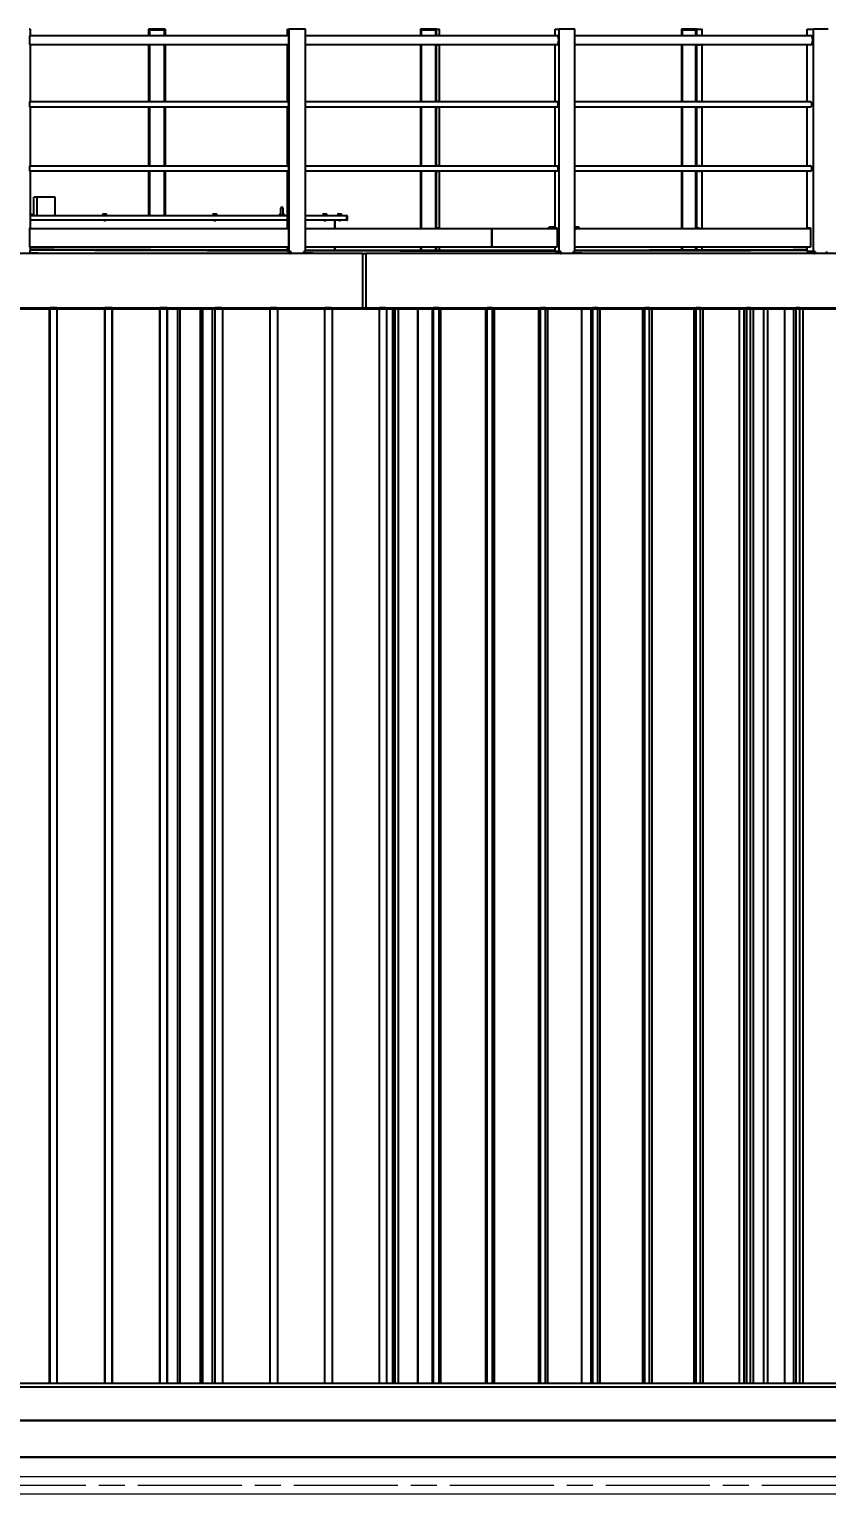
# Model space of a CAD drawing. Header units: millimetres. Extents: x 0 to 100323, y 0 to 59400.
# Drawn here: x 37201 to 41545, y 44341 to 52324 of the extents above; entities that cross this region are included whole.
import ezdxf

# ---------------------------------------------------------------- set-up
doc = ezdxf.new("R2010")
doc.units = ezdxf.units.MM
doc.header["$LTSCALE"] = 100
doc.linetypes.add('CHAIN', pattern=[0.3543, 0.2362, -0.0295, 0.0591, -0.0295])
doc.layers.add('Dimension', color=7, linetype='Continuous', lineweight=18)
doc.layers.add('Visible', color=7, linetype='Continuous', lineweight=25)
doc.layers.add('P_Condensate (CS)', color=40, linetype='Continuous', lineweight=18, true_color=0xffbf00)
doc.styles.add('Title', font='arial.ttf')
doc.dimstyles.new('Default - Method 2b', dxfattribs={"dimscale": 100, "dimtxt": 3, "dimasz": 2.5, "dimexe": 3, "dimexo": 0.5, "dimgap": 0.7, "dimtad": 0, "dimtoh": 1, "dimdec": 0, "dimrnd": 1e-08, "dimtxsty": 'Title', "dimcen": 0.09, "dimdle": 10, "dimclrd": 256, "dimclre": 256, "dimclrt": 7, "dimadec": 0, "dimazin": 2, "dimtfac": 0.833333, "dimtdec": 1, "dimtmove": 0, "dimatfit": 3, "dimfxl": 1, "dimtolj": 1, "dimlwd": -1, "dimlwe": -1, "dimarcsym": 0})

# ---------------------------------------------------------------- blocks, each defined once
blk = doc.blocks.new('*D43')
at = {"layer": 'Defpoints', "color": 0, "transparency": 16777216}
for p in [(45638.8, 52323.5), (47905.4, 52323.5), (29571.2, 44740.5)]:
    blk.add_point(p, dxfattribs=at)
at = {"layer": 'Dimension', "transparency": 16777216}
for p, q in [((45688.8, 52323.5), (48205.4, 52323.5)), ((47905.4, 52073.5), (47905.4, 49048.8)), ((47905.4, 44990.5), (47905.4, 48015.3)), ((29621.2, 44740.5), (48205.4, 44740.5))]:
    blk.add_line(p, q, dxfattribs=at)
for points in [[(47863.8, 52073.5), (47947.1, 52073.5), (47905.4, 52323.5)], [(47863.8, 44990.5), (47947.1, 44990.5), (47905.4, 44740.5)]]:
    blk.add_solid(points, dxfattribs=at)
at = {"layer": 'Dimension', "color": 7, "transparency": 16777216, "insert": (48058.7, 48085.3), "char_height": 300, "attachment_point": 7, "rotation": 90, "style": 'Title'}
blk.add_mtext('\\A1;7583', dxfattribs=at)

msp = doc.modelspace()

# ---------------------------------------------------------------- linework, layer by layer
at = {"layer": 'P_Condensate (CS)', "linetype": 'CHAIN', "ltscale": 23.990969}
msp.add_line((28441.5, 44386.5), (46781.5, 44386.5), dxfattribs=at)
at = {"layer": 'P_Condensate (CS)'}
for p, q in [((43806.5, 44432.5), (28706.6, 44432.5)), ((28706.6, 44340.5), (43806.5, 44340.5))]:
    msp.add_line(p, q, dxfattribs=at)
at = {"layer": 'Visible'}
for p, q in [((37205.1, 52323.5), (37201, 52323.5)), ((38613.7, 52288.7), (37202.5, 52288.7)), ((37203, 52290.5), (37205.1, 52290.5)), ((37205.1, 52323.5), (37205.1, 52290.5)), ((37940.2, 52323.5), (37850.3, 52323.5)), ((37850.3, 52323.5), (37850.3, 52290.5)), ((37850.3, 52290.5), (37853.3, 52290.5)), ((37853.3, 52320.5), (37853.3, 52290.5)), ((37855.1, 52320.5), (37853.3, 52320.5)), ((37853.3, 52290.5), (37854.6, 52290.5)), ((37855.1, 52320.5), (37855.1, 52288.7)), ((37864.1, 52320.5), (37855.1, 52320.5)), ((37864.1, 52320.5), (37926.1, 52320.5)), ((37926.1, 52320.5), (37935.1, 52320.5)), ((37935.2, 52320.5), (37935.1, 52320.5)), ((37935.1, 52320.5), (37935.1, 52288.7)), ((37937.2, 52320.5), (37935.2, 52320.5)), ((37936.2, 52288.7), (37937.2, 52305)), ((37937.2, 52290.5), (37937.2, 52320.5)), ((37937.2, 52290.5), (37940.2, 52290.5)), ((37940.2, 52323.5), (37942.8, 52323.5)), ((37940.2, 52290.5), (37940.2, 52323.5)), ((37940.2, 52290.5), (37941.5, 52290.5)), ((37942.8, 52288.7), (37942.8, 52323.5)), ((38607.7, 52323.5), (38617.2, 52323.5)), ((38607.7, 52290.5), (38607.7, 52323.5)), ((38607.7, 52290.5), (38612.4, 52290.5)), ((38612, 52290.5), (38612, 52288.7)), ((38706.4, 52323.5), (38617.2, 52323.5)), ((38617.2, 51112.5), (38617.2, 52323.5)), ((38706.4, 51112.5), (38706.4, 52323.5)), ((40080.2, 52288.7), (38706.4, 52288.7)), ((39420.1, 52323.5), (39332.3, 52323.5)), ((39332.3, 52323.5), (39332.3, 52290.5)), ((39332.3, 52290.5), (39335.2, 52290.5)), ((39335.2, 52320.5), (39335.2, 52290.5)), ((39336.1, 52320.5), (39335.2, 52320.5)), ((39335.2, 52290.5), (39336.1, 52290.5)), ((39336.1, 52320.5), (39336.1, 52288.7)), ((39344.9, 52320.5), (39336.1, 52320.5)), ((39344.9, 52320.5), (39405.4, 52320.5)), ((39405.4, 52320.5), (39414.1, 52320.5)), ((39415.2, 52320.5), (39414.1, 52320.5)), ((39414.1, 52320.5), (39414.1, 52288.7)), ((39417.2, 52320.5), (39415.2, 52320.5)), ((39417.2, 52290.5), (39417.2, 52320.5)), ((39417.2, 52290.5), (39420.1, 52290.5)), ((39420.1, 52323.5), (39436.1, 52323.5)), ((39420.1, 52290.5), (39420.1, 52323.5)), ((39420.1, 52290.5), (39428.1, 52290.5)), ((39421.5, 52288.7), (39422.2, 52290.5)), ((39436.1, 52288.7), (39436.1, 52323.5)), ((40065.9, 52323.5), (40088.5, 52323.5)), ((40065.9, 52290.5), (40065.9, 52323.5)), ((40065.9, 52290.5), (40077.2, 52290.5)), ((40069.1, 52290.5), (40069.1, 52288.7)), ((40079.4, 52288.7), (40079.7, 52289.2)), ((40174.1, 52323.5), (40088.5, 52323.5)), ((40088.5, 51112.5), (40088.5, 52323.5)), ((40174.1, 51112.5), (40174.1, 52323.5)), ((41461.5, 52288.7), (40174.1, 52288.7)), ((40837.6, 52323.5), (40754.9, 52323.5)), ((40754.9, 52323.5), (40754.9, 52290.5)), ((40754.9, 52290.5), (40757.6, 52290.5)), ((40757.6, 52320.5), (40757.6, 52288.7)), ((40765.8, 52320.5), (40757.6, 52320.5)), ((40765.8, 52320.5), (40822.7, 52320.5)), ((40822.7, 52320.5), (40831, 52320.5)), ((40833, 52320.5), (40831, 52320.5)), ((40831, 52320.5), (40831, 52288.7)), ((40834.8, 52320.5), (40833, 52320.5)), ((40834.8, 52290.5), (40834.8, 52320.5)), ((40834.8, 52290.5), (40837.6, 52290.5)), ((40837.6, 52323.5), (40866.5, 52323.5)), ((40837.6, 52290.5), (40837.6, 52323.5)), ((40837.6, 52290.5), (40852, 52290.5)), ((40844.2, 52288.7), (40845.5, 52290.5)), ((40866.5, 52288.7), (40866.5, 52323.5)), ((41439.3, 52323.5), (41474.4, 52323.5)), ((41439.3, 52290.5), (41439.3, 52323.5)), ((41439.3, 52290.5), (41456.9, 52290.5)), ((41441.3, 52290.5), (41441.3, 52288.7)), ((41457.3, 52288.7), (41458.6, 52290.3)), ((41460.5, 52289.4), (41459.9, 52288.7)), ((41553.3, 52323.5), (41474.4, 52323.5)), ((41474.4, 51112.5), (41474.4, 52323.5)), ((37202.5, 52240.4), (38613.7, 52240.4)), ((37205.1, 52238.5), (37203, 52238.5)), ((37205.1, 52238.5), (37205.1, 51929.5)), ((37850.3, 52238.5), (37850.3, 51929.5)), ((37853.3, 52238.5), (37850.3, 52238.5)), ((37854.6, 52238.5), (37853.3, 52238.5)), ((37853.3, 52238.5), (37853.3, 51929.5)), ((37855.1, 52240.4), (37855.1, 51928)), ((37935.1, 52240.4), (37935.1, 51928)), ((37940.2, 52238.5), (37937.2, 52238.5)), ((37937.2, 51929.5), (37937.2, 52238.5)), ((37937.5, 52240.4), (37937.5, 52238.5)), ((37940.2, 51929.5), (37940.2, 52238.5)), ((37941.5, 52238.5), (37940.2, 52238.5)), ((37942.8, 51928), (37942.8, 52240.4)), ((38607.7, 51929.5), (38607.7, 52238.5)), ((38612.4, 52238.5), (38607.7, 52238.5)), ((38612, 52240.4), (38612, 52238.5)), ((38706.4, 52240.4), (40080.2, 52240.4)), ((39332.3, 52238.5), (39332.3, 51929.5)), ((39335.2, 52238.5), (39332.3, 52238.5)), ((39336.1, 52238.5), (39335.2, 52238.5)), ((39335.2, 52238.5), (39335.2, 51929.5)), ((39336.1, 52240.4), (39336.1, 51928)), ((39414.1, 52240.4), (39414.1, 51928)), ((39420.1, 52238.5), (39417.2, 52238.5)), ((39417.2, 51929.5), (39417.2, 52238.5)), ((39420.1, 51929.5), (39420.1, 52238.5)), ((39428.1, 52238.5), (39420.1, 52238.5)), ((39436.1, 51928), (39436.1, 52240.4)), ((40065.9, 51929.5), (40065.9, 52238.5)), ((40077.2, 52238.5), (40065.9, 52238.5)), ((40069.1, 52240.4), (40069.1, 52238.5)), ((40174.1, 52240.4), (41461.5, 52240.4)), ((40754.9, 52238.5), (40754.9, 51929.5)), ((40757.6, 52238.5), (40754.9, 52238.5)), ((40757.6, 52240.4), (40757.6, 51928)), ((40831, 52240.4), (40831, 51928)), ((40837.6, 52238.5), (40834.8, 52238.5)), ((40834.8, 51929.5), (40834.8, 52238.5)), ((40837.6, 51929.5), (40837.6, 52238.5)), ((40852, 52238.5), (40837.6, 52238.5)), ((40866.5, 51928), (40866.5, 52240.4)), ((41439.3, 51929.5), (41439.3, 52238.5)), ((41456.9, 52238.5), (41439.3, 52238.5)), ((41441.3, 52240.4), (41441.3, 52238.5)), ((38613.3, 51928), (37202.6, 51928)), ((37202.6, 51901.1), (38613.3, 51901.1)), ((37203, 51929.5), (37205.1, 51929.5)), ((37205.1, 51899.5), (37203, 51899.5)), ((37205.1, 51899.5), (37205.1, 51579.5)), ((37850.3, 51929.5), (37853.3, 51929.5)), ((37850.3, 51899.5), (37850.3, 51579.5)), ((37853.3, 51899.5), (37850.3, 51899.5)), ((37853.3, 51929.5), (37854.6, 51929.5)), ((37854.6, 51899.5), (37853.3, 51899.5)), ((37853.3, 51899.5), (37853.3, 51579.5)), ((37855.1, 51901.1), (37855.1, 51578)), ((37935.1, 51901.1), (37935.1, 51578)), ((37936.4, 51928), (37937.2, 51942.3)), ((37937.2, 51929.5), (37940.2, 51929.5)), ((37940.2, 51899.5), (37937.2, 51899.5)), ((37937.2, 51579.5), (37937.2, 51899.5)), ((37937.5, 51901.1), (37937.5, 51899.5)), ((37940.2, 51929.5), (37941.5, 51929.5)), ((37940.2, 51579.5), (37940.2, 51899.5)), ((37941.5, 51899.5), (37940.2, 51899.5)), ((37942.8, 51578), (37942.8, 51901.1)), ((38607.7, 51929.5), (38612.4, 51929.5)), ((38607.7, 51579.5), (38607.7, 51899.5)), ((38612.4, 51899.5), (38607.7, 51899.5)), ((38612, 51929.5), (38612, 51928)), ((38612, 51901.1), (38612, 51899.5)), ((40079.3, 51928), (38706.4, 51928)), ((38706.4, 51901.1), (40079.3, 51901.1)), ((39332.3, 51929.5), (39335.2, 51929.5)), ((39332.3, 51899.5), (39332.3, 51579.5)), ((39335.2, 51899.5), (39332.3, 51899.5)), ((39335.2, 51929.5), (39336.1, 51929.5)), ((39336.1, 51899.5), (39335.2, 51899.5)), ((39335.2, 51899.5), (39335.2, 51579.5)), ((39336.1, 51901.1), (39336.1, 51578)), ((39414.1, 51901.1), (39414.1, 51578)), ((39417.2, 51929.5), (39420.1, 51929.5)), ((39420.1, 51899.5), (39417.2, 51899.5)), ((39417.2, 51579.5), (39417.2, 51899.5)), ((39420.1, 51929.5), (39428.1, 51929.5)), ((39420.1, 51579.5), (39420.1, 51899.5)), ((39428.1, 51899.5), (39420.1, 51899.5)), ((39422.2, 51928), (39422.8, 51929.5)), ((39436.1, 51578), (39436.1, 51901.1)), ((40065.9, 51929.5), (40077.2, 51929.5)), ((40065.9, 51579.5), (40065.9, 51899.5)), ((40077.2, 51899.5), (40065.9, 51899.5)), ((40069.1, 51929.5), (40069.1, 51928)), ((40069.1, 51901.1), (40069.1, 51899.5)), ((41460.1, 51928), (40174.1, 51928)), ((40174.1, 51901.1), (41460.1, 51901.1)), ((40754.9, 51929.5), (40757.6, 51929.5)), ((40754.9, 51899.5), (40754.9, 51579.5)), ((40757.6, 51899.5), (40754.9, 51899.5)), ((40757.6, 51901.1), (40757.6, 51578)), ((40831, 51901.1), (40831, 51578)), ((40834.8, 51929.5), (40837.6, 51929.5)), ((40837.6, 51899.5), (40834.8, 51899.5)), ((40834.8, 51579.5), (40834.8, 51899.5)), ((40837.6, 51929.5), (40852, 51929.5)), ((40837.6, 51579.5), (40837.6, 51899.5)), ((40852, 51899.5), (40837.6, 51899.5)), ((40845.6, 51928), (40846.6, 51929.5)), ((40866.5, 51578), (40866.5, 51901.1)), ((41439.3, 51929.5), (41456.9, 51929.5)), ((41439.3, 51579.5), (41439.3, 51899.5)), ((41456.9, 51899.5), (41439.3, 51899.5)), ((41441.3, 51929.5), (41441.3, 51928)), ((41441.3, 51901.1), (41441.3, 51899.5)), ((41459, 51928), (41459.4, 51928.5)), ((38613.3, 51578), (37202.6, 51578)), ((37203, 51579.5), (37205.1, 51579.5)), ((37850.3, 51579.5), (37853.3, 51579.5)), ((37853.3, 51579.5), (37854.6, 51579.5)), ((37936.4, 51578), (37937.2, 51592.3)), ((37937.2, 51579.5), (37940.2, 51579.5)), ((37940.2, 51579.5), (37941.5, 51579.5)), ((38607.7, 51579.5), (38612.4, 51579.5)), ((38612, 51579.5), (38612, 51578)), ((40079.3, 51578), (38706.4, 51578)), ((39332.3, 51579.5), (39335.2, 51579.5)), ((39335.2, 51579.5), (39336.1, 51579.5)), ((39417.2, 51579.5), (39420.1, 51579.5)), ((39420.1, 51579.5), (39428.1, 51579.5)), ((39422.2, 51578), (39422.8, 51579.5)), ((40065.9, 51579.5), (40077.2, 51579.5)), ((40069.1, 51579.5), (40069.1, 51578)), ((41460.1, 51578), (40174.1, 51578)), ((40754.9, 51579.5), (40757.6, 51579.5)), ((40834.8, 51579.5), (40837.6, 51579.5)), ((40837.6, 51579.5), (40852, 51579.5)), ((40845.6, 51578), (40846.6, 51579.5)), ((41439.3, 51579.5), (41456.9, 51579.5)), ((41441.3, 51579.5), (41441.3, 51578)), ((41459, 51578), (41459.4, 51578.5)), ((37202.6, 51551.1), (38613.3, 51551.1)), ((37205.1, 51549.5), (37203, 51549.5)), ((37205.1, 51549.5), (37205.1, 51240.5)), ((37850.3, 51549.5), (37850.3, 51308.5)), ((37853.3, 51549.5), (37850.3, 51549.5)), ((37854.6, 51549.5), (37853.3, 51549.5)), ((37853.3, 51549.5), (37853.3, 51308.5)), ((37855.1, 51551.1), (37855.1, 51308.5)), ((37935.1, 51551.1), (37935.1, 51308.5)), ((37940.2, 51549.5), (37937.2, 51549.5)), ((37937.2, 51308.5), (37937.2, 51549.5)), ((37937.5, 51551.1), (37937.5, 51549.5)), ((37941.5, 51549.5), (37940.2, 51549.5)), ((37940.2, 51308.5), (37940.2, 51549.5)), ((37942.8, 51308.5), (37942.8, 51551.1)), ((38612.4, 51549.5), (38607.7, 51549.5)), ((38607.7, 51240.5), (38607.7, 51549.5)), ((38612, 51551.1), (38612, 51549.5)), ((38706.4, 51551.1), (40079.3, 51551.1)), ((39332.3, 51549.5), (39332.3, 51240.5)), ((39335.2, 51549.5), (39332.3, 51549.5)), ((39336.1, 51549.5), (39335.2, 51549.5)), ((39335.2, 51549.5), (39335.2, 51240.5)), ((39336.1, 51551.1), (39336.1, 51235.5)), ((39414.1, 51551.1), (39414.1, 51235.5)), ((39420.1, 51549.5), (39417.2, 51549.5)), ((39417.2, 51240.5), (39417.2, 51549.5)), ((39428.1, 51549.5), (39420.1, 51549.5)), ((39420.1, 51240.5), (39420.1, 51549.5)), ((39436.1, 51235.5), (39436.1, 51551.1)), ((40077.2, 51549.5), (40065.9, 51549.5)), ((40065.9, 51240.5), (40065.9, 51549.5)), ((40069.1, 51551.1), (40069.1, 51549.5)), ((40174.1, 51551.1), (41460.1, 51551.1)), ((40754.9, 51549.5), (40754.9, 51240.5)), ((40757.6, 51549.5), (40754.9, 51549.5)), ((40757.6, 51551.1), (40757.6, 51235.5)), ((40831, 51551.1), (40831, 51235.5)), ((40837.6, 51549.5), (40834.8, 51549.5)), ((40834.8, 51240.5), (40834.8, 51549.5)), ((40852, 51549.5), (40837.6, 51549.5)), ((40837.6, 51240.5), (40837.6, 51549.5)), ((40866.5, 51235.5), (40866.5, 51551.1)), ((41456.9, 51549.5), (41439.3, 51549.5)), ((41439.3, 51240.5), (41439.3, 51549.5)), ((41441.3, 51551.1), (41441.3, 51549.5)), ((37226.1, 51308.5), (37226.1, 51408.5)), ((37243.4, 51408.5), (37226.1, 51408.5)), ((37341.9, 51408.5), (37243.4, 51408.5)), ((37243.4, 51308.5), (37243.4, 51408.5)), ((37341.9, 51308.5), (37341.9, 51408.5)), ((38570.7, 51318.9), (38571.5, 51348.7)), ((38581.5, 51348.7), (38582.2, 51318.9)), ((37205.1, 51313.5), (37212.2, 51313.5)), ((37205.1, 51308.5), (38607.7, 51308.5)), ((38607.7, 51283.5), (37205.1, 51283.5)), ((37213.1, 51310.5), (37215.6, 51310.5)), ((37215.6, 51308.5), (37215.6, 51310.5)), ((37601.5, 51310.5), (37621.5, 51310.5)), ((37601.5, 51308.5), (37601.5, 51310.5)), ((37602.3, 51316.5), (37602.3, 51311.1)), ((37605.2, 51311.1), (37602.3, 51311.1)), ((37603.5, 51316.9), (37602.8, 51316.7)), ((37603.5, 51316.9), (37605.2, 51316.9)), ((37603.5, 51311.1), (37603.5, 51310.5)), ((37605.2, 51316.9), (37612.6, 51316.9)), ((37608, 51311.1), (37605.2, 51311.1)), ((37606.5, 51283.5), (37606.5, 51281.5)), ((37606.5, 51281.5), (37616.5, 51281.5)), ((37607.5, 51280.5), (37606.5, 51281.5)), ((37607.5, 51280.5), (37615.5, 51280.5)), ((37608, 51316.5), (37608, 51311.1)), ((37612.6, 51311.1), (37608, 51311.1)), ((37612.6, 51316.9), (37618.9, 51316.9)), ((37617.2, 51311.1), (37612.6, 51311.1)), ((37615.5, 51280.5), (37616.5, 51281.5)), ((37616.5, 51283.5), (37616.5, 51281.5)), ((37617.2, 51316.5), (37617.2, 51311.1)), ((37618.9, 51311.1), (37617.2, 51311.1)), ((37618.9, 51316.9), (37619.5, 51316.9)), ((37620.6, 51311.1), (37618.9, 51311.1)), ((37619.5, 51316.9), (37620.1, 51316.7)), ((37619.5, 51311.1), (37619.5, 51310.5)), ((37620.6, 51316.5), (37620.6, 51311.1)), ((37621.5, 51308.5), (37621.5, 51310.5)), ((38201.5, 51310.5), (38221.5, 51310.5)), ((38201.5, 51308.5), (38201.5, 51310.5)), ((38202.3, 51316.5), (38202.3, 51311.1)), ((38205.2, 51311.1), (38202.3, 51311.1)), ((38203.5, 51316.9), (38202.8, 51316.7)), ((38203.5, 51316.9), (38205.2, 51316.9)), ((38203.5, 51311.1), (38203.5, 51310.5)), ((38205.2, 51316.9), (38212.6, 51316.9)), ((38208, 51311.1), (38205.2, 51311.1)), ((38206.5, 51283.5), (38206.5, 51281.5)), ((38206.5, 51281.5), (38216.5, 51281.5)), ((38207.5, 51280.5), (38206.5, 51281.5)), ((38207.5, 51280.5), (38215.5, 51280.5)), ((38208, 51316.5), (38208, 51311.1)), ((38212.6, 51311.1), (38208, 51311.1)), ((38212.6, 51316.9), (38218.9, 51316.9)), ((38217.2, 51311.1), (38212.6, 51311.1)), ((38215.5, 51280.5), (38216.5, 51281.5)), ((38216.5, 51283.5), (38216.5, 51281.5)), ((38217.2, 51316.5), (38217.2, 51311.1)), ((38218.9, 51311.1), (38217.2, 51311.1)), ((38218.9, 51316.9), (38219.5, 51316.9)), ((38220.6, 51311.1), (38218.9, 51311.1)), ((38219.5, 51316.9), (38220.1, 51316.7)), ((38219.5, 51311.1), (38219.5, 51310.5)), ((38220.6, 51316.5), (38220.6, 51311.1)), ((38221.5, 51308.5), (38221.5, 51310.5)), ((38570.7, 51317.5), (38564, 51316.5)), ((38564, 51316.5), (38570.7, 51316.5)), ((38564, 51316.5), (38564, 51308.5)), ((38570.5, 51308.5), (38570.7, 51318.9)), ((38575.7, 51312.3), (38577.3, 51312.3)), ((38582.2, 51318.9), (38582.5, 51308.5)), ((38582.2, 51317.5), (38589, 51316.5)), ((38582.3, 51316.5), (38589, 51316.5)), ((38589, 51316.5), (38589, 51308.5)), ((38706.4, 51308.5), (38928.5, 51308.5)), ((38929.3, 51283.5), (38706.4, 51283.5)), ((38801.5, 51310.5), (38821.5, 51310.5)), ((38801.5, 51308.5), (38801.5, 51310.5)), ((38802.3, 51316.5), (38802.3, 51311.1)), ((38805.2, 51311.1), (38802.3, 51311.1)), ((38803.5, 51316.9), (38802.8, 51316.7)), ((38803.5, 51316.9), (38805.2, 51316.9)), ((38803.5, 51311.1), (38803.5, 51310.5)), ((38805.2, 51316.9), (38812.6, 51316.9)), ((38808, 51311.1), (38805.2, 51311.1)), ((38806.5, 51283.5), (38806.5, 51281.5)), ((38806.5, 51281.5), (38816.5, 51281.5)), ((38807.5, 51280.5), (38806.5, 51281.5)), ((38807.5, 51280.5), (38815.5, 51280.5)), ((38808, 51316.5), (38808, 51311.1)), ((38812.6, 51311.1), (38808, 51311.1)), ((38812.6, 51316.9), (38818.9, 51316.9)), ((38817.2, 51311.1), (38812.6, 51311.1)), ((38815.5, 51280.5), (38816.5, 51281.5)), ((38816.5, 51283.5), (38816.5, 51281.5)), ((38817.2, 51316.5), (38817.2, 51311.1)), ((38818.9, 51311.1), (38817.2, 51311.1)), ((38818.9, 51316.9), (38819.5, 51316.9)), ((38820.6, 51311.1), (38818.9, 51311.1)), ((38819.5, 51316.9), (38820.1, 51316.7)), ((38819.5, 51311.1), (38819.5, 51310.5)), ((38820.6, 51316.5), (38820.6, 51311.1)), ((38821.5, 51308.5), (38821.5, 51310.5)), ((38865.5, 51235.5), (38865.5, 51283.5)), ((38865.5, 51283.5), (38865.5, 51235.5)), ((38881.5, 51310.5), (38901.5, 51310.5)), ((38881.5, 51308.5), (38881.5, 51310.5)), ((38882.6, 51316.5), (38882.6, 51311.1)), ((38885.9, 51311.1), (38882.6, 51311.1)), ((38883.5, 51316.9), (38883.2, 51316.8)), ((38883.5, 51316.9), (38885.9, 51316.9)), ((38883.5, 51311.1), (38883.5, 51310.5)), ((38885.9, 51316.9), (38893.6, 51316.9)), ((38889.2, 51311.1), (38885.9, 51311.1)), ((38886.5, 51283.5), (38886.5, 51281.5)), ((38886.5, 51281.5), (38896.5, 51281.5)), ((38887.5, 51280.5), (38886.5, 51281.5)), ((38887.5, 51280.5), (38895.5, 51280.5)), ((38889.2, 51316.5), (38889.2, 51311.1)), ((38893.6, 51311.1), (38889.2, 51311.1)), ((38893.6, 51316.9), (38899.2, 51316.9)), ((38898.1, 51311.1), (38893.6, 51311.1)), ((38895.5, 51280.5), (38896.5, 51281.5)), ((38896.5, 51283.5), (38896.5, 51281.5)), ((38898.1, 51316.5), (38898.1, 51311.1)), ((38899.2, 51311.1), (38898.1, 51311.1)), ((38899.2, 51316.9), (38899.5, 51316.9)), ((38900.4, 51311.1), (38899.2, 51311.1)), ((38899.5, 51316.9), (38899.7, 51316.8)), ((38899.5, 51311.1), (38899.5, 51310.5)), ((38900.4, 51316.5), (38900.4, 51311.1)), ((38901.5, 51308.5), (38901.5, 51310.5)), ((38928.5, 51302.5), (38928.5, 51308.5)), ((38928.5, 51302.5), (38929.3, 51302.5)), ((38929.3, 51302.5), (38929.3, 51283.5)), ((38931.5, 51302.5), (38931.5, 51283.5)), ((38931.5, 51302.5), (38934.5, 51302.5)), ((38931.5, 51283.5), (38934.5, 51283.5)), ((38934.5, 51283.5), (38934.5, 51302.5)), ((37203, 51135.5), (37203, 51240.5)), ((37203, 51240.5), (37205.1, 51240.5)), ((38612.5, 51235.5), (37203, 51235.5)), ((38607.7, 51240.5), (38612.5, 51240.5)), ((38612, 51240.5), (38612, 51235.5)), ((38612.5, 51240.5), (38612.5, 51135.5)), ((39719.6, 51235.5), (38706.4, 51235.5)), ((39332.3, 51240.5), (39335.2, 51240.5)), ((39335.2, 51240.5), (39336.1, 51240.5)), ((39417.2, 51240.5), (39420.1, 51240.5)), ((39420.1, 51240.5), (39428.2, 51240.5)), ((39420.7, 51235.5), (39420.7, 51240.5)), ((39425.3, 51235.5), (39425.3, 51240.5)), ((39428.2, 51240.5), (39428.2, 51235.5)), ((39719.6, 51235.5), (39720.9, 51235.5)), ((39719.6, 51235.5), (39719.6, 51135.5)), ((39720.9, 51235.5), (39720.9, 51135.5)), ((40077.3, 51235.5), (39720.9, 51235.5)), ((40065.9, 51245.5), (40030.9, 51245.5)), ((40030.9, 51235.5), (40030.9, 51245.5)), ((40065.9, 51240.5), (40077.3, 51240.5)), ((40069.1, 51240.5), (40069.1, 51235.5)), ((40077.3, 51240.5), (40077.3, 51135.5)), ((40195.9, 51245.5), (40174.1, 51245.5)), ((41457.1, 51235.5), (40174.1, 51235.5)), ((40195.9, 51235.5), (40195.9, 51245.5)), ((40754.9, 51240.5), (40757.6, 51240.5)), ((40834.8, 51240.5), (40837.6, 51240.5)), ((40837.6, 51240.5), (40852.2, 51240.5)), ((40842.9, 51235.5), (40842.9, 51240.5)), ((40849.5, 51235.5), (40849.5, 51240.5)), ((40852.2, 51240.5), (40852.2, 51235.5)), ((41439.3, 51240.5), (41457.1, 51240.5)), ((41441.3, 51240.5), (41441.3, 51235.5)), ((41455.7, 51235.5), (41455.7, 51240.5)), ((41457.1, 51240.5), (41457.1, 51135.5)), ((39018.8, 51100.5), (36204.1, 51100.5)), ((37196.4, 51103.5), (37202.4, 51103.5)), ((37201.5, 51112.5), (37201, 51112.5)), ((37205.1, 51112.5), (37201.5, 51112.5)), ((37243.3, 51103.5), (37202.4, 51103.5)), ((37203, 51135.5), (37203, 51135.5)), ((38612.4, 51135.5), (37203, 51135.5)), ((37205.1, 51135.5), (37205.1, 51112.5)), ((37247.3, 51103.5), (37243.3, 51103.5)), ((37243.3, 51103.5), (37243.3, 51100.5)), ((37247.3, 51100.5), (37247.3, 51103.5)), ((38565.4, 51103.5), (38574.5, 51103.5)), ((38565.4, 51100.5), (38565.4, 51103.5)), ((38574.5, 51103.5), (38615.1, 51103.5)), ((38574.5, 51103.5), (38574.5, 51100.5)), ((38607.7, 51112.5), (38607.7, 51135.5)), ((38616, 51112.5), (38607.7, 51112.5)), ((38612, 51112.5), (38612, 51103.5)), ((38612.5, 51135.5), (38612.4, 51135.5)), ((38615.1, 51103.5), (38621.1, 51103.5)), ((38616, 51112.5), (38617.2, 51112.5)), ((38626.1, 51112.5), (38617.2, 51112.5)), ((38621.1, 51112.5), (38621.1, 51109.5)), ((38621.1, 51109.5), (38621.1, 51103.5)), ((38624.1, 51109.5), (38624.1, 51112.5)), ((38624.1, 51109.5), (38624.1, 51100.5)), ((38624.1, 51100.5), (38625.7, 51100.5)), ((38625.7, 51112.5), (38625.7, 51100.5)), ((38626.1, 51112.5), (38626.1, 51100.5)), ((38706.4, 51112.5), (38697.5, 51112.5)), ((38697.5, 51100.5), (38697.5, 51112.5)), ((38700.4, 51109.5), (38700.4, 51112.5)), ((38700.4, 51109.5), (38700.4, 51103.5)), ((38700.4, 51103.5), (38706.4, 51103.5)), ((39719.6, 51135.5), (38706.4, 51135.5)), ((38747, 51103.5), (38706.4, 51103.5)), ((38747, 51103.5), (38747, 51100.5)), ((38865.5, 51120.1), (38865.5, 51135.5)), ((38865.5, 51135.5), (38865.5, 51120.1)), ((39018.8, 50800.5), (39018.8, 51100.5)), ((39018.8, 51100.5), (39034.6, 51100.5)), ((39034.6, 51100.5), (39034.6, 50800.5)), ((41679.5, 51100.5), (39034.6, 51100.5)), ((39332.3, 51135.5), (39332.3, 51119.7)), ((39335.2, 51135.5), (39335.2, 51119.7)), ((39336.1, 51135.5), (39336.1, 51119.7)), ((39414.1, 51135.5), (39414.1, 51119.6)), ((39417.2, 51119.6), (39417.2, 51135.5)), ((39420.1, 51119.6), (39420.1, 51135.5)), ((39436.1, 51119.6), (39436.1, 51135.5)), ((39720.9, 51135.5), (39719.6, 51135.5)), ((40077, 51135.5), (39720.9, 51135.5)), ((40024.4, 51103.5), (40046.1, 51103.5)), ((40024.4, 51100.5), (40024.4, 51103.5)), ((40046.1, 51103.5), (40085.1, 51103.5)), ((40046.1, 51103.5), (40046.1, 51100.5)), ((40065.9, 51112.5), (40065.9, 51135.5)), ((40085.7, 51112.5), (40065.9, 51112.5)), ((40069.1, 51112.5), (40069.1, 51103.5)), ((40077.3, 51135.5), (40077, 51135.5)), ((40085.1, 51103.5), (40090.8, 51103.5)), ((40085.7, 51112.5), (40088.5, 51112.5)), ((40097.1, 51112.5), (40088.5, 51112.5)), ((40090.8, 51112.5), (40090.8, 51109.5)), ((40090.8, 51109.5), (40090.8, 51103.5)), ((40093.6, 51109.5), (40093.6, 51112.5)), ((40093.6, 51109.5), (40093.6, 51100.5)), ((40093.6, 51100.5), (40096.2, 51100.5)), ((40096.2, 51112.5), (40096.2, 51100.5)), ((40097.1, 51112.5), (40097.1, 51100.5)), ((40174.1, 51112.5), (40165.5, 51112.5)), ((40165.5, 51100.5), (40165.5, 51112.5)), ((40166.8, 51109.5), (40166.8, 51112.5)), ((40166.8, 51109.5), (40166.8, 51103.5)), ((40166.8, 51103.5), (40172.5, 51103.5)), ((40211.5, 51103.5), (40172.5, 51103.5)), ((41456.6, 51135.5), (40174.1, 51135.5)), ((40211.5, 51103.5), (40211.5, 51100.5)), ((40754.9, 51135.5), (40754.9, 51120.7)), ((40757.6, 51135.5), (40757.6, 51120.7)), ((40831, 51135.5), (40831, 51120.9)), ((40834.8, 51120.9), (40834.8, 51135.5)), ((40837.6, 51120.9), (40837.6, 51135.5)), ((40866.5, 51121), (40866.5, 51135.5)), ((41400.1, 51103.5), (41433.7, 51103.5)), ((41400.1, 51100.5), (41400.1, 51103.5)), ((41433.7, 51103.5), (41469.7, 51103.5)), ((41433.7, 51103.5), (41433.7, 51100.5)), ((41439.3, 51112.5), (41439.3, 51135.5)), ((41470.1, 51112.5), (41439.3, 51112.5)), ((41441.3, 51112.5), (41441.3, 51103.5)), ((41457.1, 51135.5), (41456.6, 51135.5)), ((41469.7, 51103.5), (41475, 51103.5)), ((41470.1, 51112.5), (41474.4, 51112.5)), ((41482.3, 51112.5), (41474.4, 51112.5)), ((41475, 51112.5), (41475, 51109.5)), ((41475, 51109.5), (41475, 51103.5)), ((41477.6, 51109.5), (41477.6, 51112.5)), ((41477.6, 51109.5), (41477.6, 51100.5)), ((41477.6, 51100.5), (41480.9, 51100.5)), ((41480.9, 51112.5), (41480.9, 51100.5)), ((41482.3, 51112.5), (41482.3, 51100.5)), ((41545.4, 51100.5), (41545.4, 51112.5)), ((41545.4, 51103.5), (41550.3, 51103.5)), ((36204.1, 50800.5), (38160.7, 50800.5)), ((37050.5, 50805.5), (37311.1, 50805.5)), ((37311.1, 44940.5), (37311.1, 50805.5)), ((37311.1, 50805.5), (37312.3, 50805.5)), ((37351, 50805.5), (37312.3, 50805.5)), ((37312.3, 50805.5), (37312.3, 44940.5)), ((37351, 50805.5), (37351, 44940.5)), ((37351, 50805.5), (37611.9, 50805.5)), ((37352.2, 44940.5), (37352.2, 50805.5)), ((37611.8, 50805.5), (37611.8, 44940.5)), ((37651.8, 50805.5), (37611.9, 50805.5)), ((37611.9, 44940.5), (37611.9, 50805.5)), ((37651.8, 50805.5), (37651.9, 50805.5)), ((37651.8, 44940.5), (37651.8, 50805.5)), ((37651.9, 50805.5), (37651.9, 44940.5)), ((37651.9, 50805.5), (37912.7, 50805.5)), ((37911.4, 50805.5), (37911.4, 44940.5)), ((37951.4, 50805.5), (37912.7, 50805.5)), ((37912.7, 44940.5), (37912.7, 50805.5)), ((37951.4, 50805.5), (37952.7, 50805.5)), ((37951.4, 44940.5), (37951.4, 50805.5)), ((37952.7, 50805.5), (37952.7, 44940.5)), ((37952.7, 50805.5), (38213.2, 50805.5)), ((38010.3, 44940.5), (38010.3, 50800.5)), ((38022.9, 44940.5), (38022.9, 50800.5)), ((38133.6, 44940.5), (38133.6, 50800.5)), ((38140.7, 44940.5), (38140.7, 50800.5)), ((38146.7, 44940.5), (38146.7, 50800.5)), ((38160.7, 50800.5), (38199.3, 50800.5)), ((38199.3, 44940.5), (38199.3, 50800.5)), ((38199.3, 50800.5), (39180.8, 50800.5)), ((38210.6, 50805.5), (38210.6, 50800.5)), ((38250.4, 50805.5), (38213.2, 50805.5)), ((38213.2, 44940.5), (38213.2, 50805.5)), ((38250.4, 50805.5), (38253.1, 50805.5)), ((38250.4, 50800.5), (38250.4, 50805.5)), ((38253.1, 50805.5), (38253.1, 44940.5)), ((38253.1, 50805.5), (38512.8, 50805.5)), ((38508.9, 50805.5), (38508.9, 50800.5)), ((38548.7, 50805.5), (38512.8, 50805.5)), ((38512.8, 44940.5), (38512.8, 50805.5)), ((38548.7, 50800.5), (38548.7, 50805.5)), ((38548.7, 50805.5), (38552.6, 50805.5)), ((38552.6, 50805.5), (38552.6, 44940.5)), ((38552.6, 50805.5), (38811.3, 50805.5)), ((38806.1, 50805.5), (38806.1, 50800.5)), ((38845.7, 50805.5), (38811.3, 50805.5)), ((38811.3, 44940.5), (38811.3, 50805.5)), ((38845.7, 50805.5), (38850.9, 50805.5)), ((38845.7, 50800.5), (38845.7, 50805.5)), ((38850.9, 50805.5), (38850.9, 44940.5)), ((38850.9, 50805.5), (39108.2, 50805.5)), ((39101.8, 50805.5), (39101.8, 50800.5)), ((39141.1, 50805.5), (39108.2, 50805.5)), ((39108.2, 44940.5), (39108.2, 50805.5)), ((39141.1, 50800.5), (39141.1, 50805.5)), ((39141.1, 50805.5), (39147.5, 50805.5)), ((39147.5, 50805.5), (39147.5, 44940.5)), ((39147.5, 50805.5), (39403.1, 50805.5)), ((39180.8, 50800.5), (39185.9, 50800.5)), ((39180.8, 44940.5), (39180.8, 50800.5)), ((39185.9, 50800.5), (41679.5, 50800.5)), ((39187.7, 44940.5), (39187.7, 50800.5)), ((39193.6, 44940.5), (39193.6, 50800.5)), ((39212, 44940.5), (39212, 50800.5)), ((39317.1, 44940.5), (39317.1, 50800.5)), ((39319.1, 44940.5), (39319.1, 50800.5)), ((39395.4, 50805.5), (39395.4, 44940.5)), ((39434.4, 50805.5), (39403.1, 50805.5)), ((39403.1, 44940.5), (39403.1, 50805.5)), ((39434.4, 50805.5), (39442.1, 50805.5)), ((39434.4, 44940.5), (39434.4, 50805.5)), ((39442.1, 50805.5), (39442.1, 44940.5)), ((39442.1, 50805.5), (39695.6, 50805.5)), ((39686.7, 50805.5), (39686.7, 44940.5)), ((39725.4, 50805.5), (39695.6, 50805.5)), ((39695.6, 44940.5), (39695.6, 50805.5)), ((39725.4, 44940.5), (39725.4, 50805.5)), ((39725.4, 50805.5), (39734.3, 50805.5)), ((39734.3, 50805.5), (39734.3, 44940.5)), ((39734.3, 50805.5), (39985.4, 50805.5)), ((39975.3, 50805.5), (39975.3, 44940.5)), ((40013.6, 50805.5), (39985.4, 50805.5)), ((39985.4, 44940.5), (39985.4, 50805.5)), ((40013.6, 50805.5), (40023.7, 50805.5)), ((40013.6, 44940.5), (40013.6, 50805.5)), ((40023.7, 50805.5), (40023.7, 44940.5)), ((40023.7, 50805.5), (40272, 50805.5)), ((40212, 44940.5), (40212, 50800.5)), ((40260.7, 50805.5), (40260.7, 44940.5)), ((40298.6, 50805.5), (40272, 50805.5)), ((40272, 44940.5), (40272, 50805.5)), ((40298.6, 44940.5), (40298.6, 50805.5)), ((40298.6, 50805.5), (40309.9, 50805.5)), ((40309.9, 50805.5), (40309.9, 44940.5)), ((40309.9, 50805.5), (40555.2, 50805.5)), ((40542.7, 50805.5), (40542.7, 44940.5)), ((40580, 50805.5), (40555.2, 50805.5)), ((40555.2, 44940.5), (40555.2, 50805.5)), ((40580, 50805.5), (40592.5, 50805.5)), ((40580, 44940.5), (40580, 50805.5)), ((40592.5, 50805.5), (40592.5, 44940.5)), ((40592.5, 50805.5), (40834.5, 50805.5)), ((40820.8, 50805.5), (40820.8, 44940.5)), ((40857.6, 50805.5), (40834.5, 50805.5)), ((40834.5, 44940.5), (40834.5, 50805.5)), ((40857.6, 44940.5), (40857.6, 50805.5)), ((40857.6, 50805.5), (40871.3, 50805.5)), ((40871.3, 50805.5), (40871.3, 44940.5)), ((40871.3, 50805.5), (41109.5, 50805.5)), ((41070.7, 44940.5), (41070.7, 50800.5)), ((41094.6, 50805.5), (41094.6, 44940.5)), ((41097.2, 44940.5), (41097.2, 50800.5)), ((41130.8, 50805.5), (41109.5, 50805.5)), ((41109.5, 44940.5), (41109.5, 50805.5)), ((41130.8, 50805.5), (41145.7, 50805.5)), ((41130.8, 44940.5), (41130.8, 50805.5)), ((41145.7, 50805.5), (41145.7, 44940.5)), ((41145.7, 50805.5), (41379.9, 50805.5)), ((41202.3, 44940.5), (41202.3, 50800.5)), ((41225.6, 44940.5), (41225.6, 50800.5)), ((41317.9, 44940.5), (41317.9, 50800.5)), ((41363.9, 50805.5), (41363.9, 44940.5)), ((41399.5, 50805.5), (41379.9, 50805.5)), ((41379.9, 44940.5), (41379.9, 50805.5)), ((41399.5, 44940.5), (41399.5, 50805.5)), ((41399.5, 50805.5), (41415.5, 50805.5)), ((41415.5, 50805.5), (41415.5, 44940.5)), ((41415.5, 50805.5), (41645.3, 50805.5)), ((46031.5, 44920.5), (29191.5, 44920.5)), ((45938.4, 44940.5), (29284.6, 44940.5)), ((43761.3, 44740.5), (29571.2, 44740.5)), ((29571.2, 44740.5), (43761.3, 44740.5)), ((29571.2, 44740.5), (43761.3, 44740.5)), ((31746.7, 44540.5), (43476.2, 44540.5)), ((31746.7, 44540.5), (43476.2, 44540.5)), ((43476.2, 44540.5), (31746.7, 44540.5))]:
    msp.add_line(p, q, dxfattribs=at)
for centre, radius, start, end in [((38576.5, 51348.5), 5, 90, 178.57013), ((38576.5, 51348.5), 5, 1.42987, 90), ((38928.5, 51302.5), 6, 0, 90), ((38928.5, 51302.5), 3, 0, 90)]:
    msp.add_arc(centre, radius, start, end, dxfattribs=at)
for centre, major_axis, ratio, start_param, end_param in [((37203, 52264.5), (0, -26), 0.056145, 3.141593, 6.283185), ((37851.6, 52264.5), (0, 26), 0.035308, 5.903675, 6.283185), ((37854.6, 52264.5), (0, 26), 0.035308, 5.903675, 6.283185), ((37938.5, 52264.5), (0, 26), 0.035308, 5.903675, 6.283185), ((37941.5, 52264.5), (0, 26), 0.035308, 5.903675, 6.283185), ((38612.4, 52264.5), (0, 26), 0.129487, 3.141593, 6.283185), ((39425.2, 52264.5), (0, 26), 0.219539, 5.903675, 6.283185), ((39428.1, 52264.5), (0, 26), 0.219539, 5.903675, 6.283185), ((40077.2, 52264.5), (0, 26), 0.310651, 3.141593, 6.283185), ((40849.3, 52264.5), (0, 26), 0.396194, 5.903675, 6.283185), ((40852, 52264.5), (0, 26), 0.396194, 5.903675, 6.283185), ((41456.9, 52264.5), (0, 26), 0.481096, 3.141593, 6.283185), ((37851.6, 52264.5), (0, -26), 0.035308, 0, 0.37951), ((37854.6, 52264.5), (0, -26), 0.035308, 0, 0.37951), ((37936.6, 52264.5), (0, -26), 0.035308, 5.903675, 6.662696), ((37938.5, 52264.5), (0, -26), 0.035308, 0, 0.37951), ((37941.5, 52264.5), (0, -26), 0.035308, 0, 0.37951), ((39423.7, 52264.5), (0, -26), 0.219539, 5.903675, 6.662696), ((39420.8, 52264.5), (0, -26), 0.219539, 0.259273, 0.37951), ((39425.2, 52264.5), (0, -26), 0.219539, 0, 0.37951), ((39428.1, 52264.5), (0, -26), 0.219539, 0, 0.37951), ((40082.6, 52264.5), (0, -26), 0.310651, 5.903675, 5.944051), ((40848.2, 52264.5), (0, -26), 0.396194, 5.903675, 6.662696), ((40845.5, 52264.5), (0, -26), 0.396194, 0.134102, 0.37951), ((40849.3, 52264.5), (0, -26), 0.396194, 0, 0.37951), ((40852, 52264.5), (0, -26), 0.396194, 0, 0.37951), ((41462.2, 52264.5), (0, -26), 0.481096, 5.903675, 6.067849), ((41464.8, 52264.5), (0, -26), 0.481096, 5.903675, 5.958717), ((37203, 51914.5), (0, -15), 0.056145, 3.141593, 6.283185), ((37851.6, 51914.5), (0, 15), 0.035308, 5.824571, 6.283185), ((37851.6, 51914.5), (0, -15), 0.035308, 0, 0.458615), ((37854.6, 51914.5), (0, 15), 0.035308, 5.824571, 6.283185), ((37854.6, 51914.5), (0, -15), 0.035308, 0, 0.458615), ((37936.6, 51914.5), (0, -15), 0.035308, 5.824571, 6.7418), ((37938.5, 51914.5), (0, 15), 0.035308, 5.824571, 6.283185), ((37938.5, 51914.5), (0, -15), 0.035308, 0, 0.458615), ((37941.5, 51914.5), (0, 15), 0.035308, 5.824571, 6.283185), ((37941.5, 51914.5), (0, -15), 0.035308, 0, 0.458615), ((38612.4, 51914.5), (0, 15), 0.129487, 3.141593, 6.283185), ((39423.7, 51914.5), (0, -15), 0.219539, 5.824571, 6.7418), ((39425.2, 51914.5), (0, 15), 0.219539, 5.824571, 6.283185), ((39425.2, 51914.5), (0, -15), 0.219539, 0, 0.458615), ((39428.1, 51914.5), (0, 15), 0.219539, 5.824571, 6.283185), ((39428.1, 51914.5), (0, -15), 0.219539, 0, 0.458615), ((40077.2, 51914.5), (0, 15), 0.310651, 3.141593, 6.283185), ((40848.2, 51914.5), (0, -15), 0.396194, 5.824571, 6.7418), ((40845.5, 51914.5), (0, -15), 0.396194, 0.233873, 0.458615), ((40849.3, 51914.5), (0, 15), 0.396194, 5.824571, 6.283185), ((40849.3, 51914.5), (0, -15), 0.396194, 0, 0.458615), ((40852, 51914.5), (0, 15), 0.396194, 5.824571, 6.283185), ((40852, 51914.5), (0, -15), 0.396194, 0, 0.458615), ((41456.9, 51914.5), (0, 15), 0.481096, 3.141593, 6.283185), ((41462.2, 51914.5), (0, -15), 0.481096, 5.824571, 5.903776), ((37203, 51564.5), (0, -15), 0.056145, 3.141593, 6.283185), ((37851.6, 51564.5), (0, 15), 0.035308, 5.824571, 6.283185), ((37854.6, 51564.5), (0, 15), 0.035308, 5.824571, 6.283185), ((37938.5, 51564.5), (0, 15), 0.035308, 5.824571, 6.283185), ((37941.5, 51564.5), (0, 15), 0.035308, 5.824571, 6.283185), ((38612.4, 51564.5), (0, 15), 0.129487, 3.141593, 6.283185), ((39425.2, 51564.5), (0, 15), 0.219539, 5.824571, 6.283185), ((39428.1, 51564.5), (0, 15), 0.219539, 5.824571, 6.283185), ((40077.2, 51564.5), (0, 15), 0.310651, 3.141593, 6.283185), ((40849.3, 51564.5), (0, 15), 0.396194, 5.824571, 6.283185), ((40852, 51564.5), (0, 15), 0.396194, 5.824571, 6.283185), ((41456.9, 51564.5), (0, 15), 0.481096, 3.141593, 6.283185), ((37851.6, 51564.5), (0, -15), 0.035308, 0, 0.458615), ((37854.6, 51564.5), (0, -15), 0.035308, 0, 0.458615), ((37936.6, 51564.5), (0, -15), 0.035308, 5.824571, 6.7418), ((37938.5, 51564.5), (0, -15), 0.035308, 0, 0.458615), ((37941.5, 51564.5), (0, -15), 0.035308, 0, 0.458615), ((39423.7, 51564.5), (0, -15), 0.219539, 5.824571, 6.7418), ((39425.2, 51564.5), (0, -15), 0.219539, 0, 0.458615), ((39428.1, 51564.5), (0, -15), 0.219539, 0, 0.458615), ((40848.2, 51564.5), (0, -15), 0.396194, 5.824571, 6.7418), ((40845.5, 51564.5), (0, -15), 0.396194, 0.233873, 0.458615), ((40849.3, 51564.5), (0, -15), 0.396194, 0, 0.458615), ((40852, 51564.5), (0, -15), 0.396194, 0, 0.458615), ((41462.2, 51564.5), (0, -15), 0.481096, 5.824571, 5.903776), ((37212.2, 51307.5), (0, 6), 0.173648, 4.879837, 6.283185), ((37212.2, 51307.5), (0, 6), 0.984808, 4.879837, 6.283185), ((37609.3, 51221.1), (-7837.1, 26.4), 0.012504, 1.519241, 1.698587), ((37609.3, 51220.6), (-8037.1, 27.1), 0.012504, 1.520526, 1.695392), ((37609.3, 51221.1), (-7837.1, 26.4), 0.012504, 1.711294, 1.889669), ((37609.3, 51220.6), (-8037.1, 27.1), 0.012504, 1.707777, 1.881466), ((37609.3, 51221.1), (-7837.1, 26.4), 0.012504, 1.904247, 2.081443), ((37609.3, 51220.6), (-8037.1, 27.1), 0.012504, 1.895641, 2.067558)]:
    msp.add_ellipse(centre, major_axis=major_axis, ratio=ratio, start_param=start_param, end_param=end_param, dxfattribs=at)
for points, weights in [([(37602.3, 51316.5), (37603.8, 51316.9), (37605.2, 51316.9)], [1.0003653387, 1.03814443452, 1]), ([(37602.8, 51316.7), (37602.6, 51316.6), (37602.3, 51316.5)], [1.01577097009, 1.01117748844, 1.0003653387]), ([(37605.2, 51316.9), (37606.5, 51316.9), (37608, 51316.5)], [1, 1.03814443452, 1.0003653387]), ([(37608, 51316.5), (37610.5, 51316.9), (37612.6, 51316.9)], [1.0003653387, 1.03814443452, 1]), ([(37612.6, 51316.9), (37614.7, 51316.9), (37617.2, 51316.5)], [1, 1.03814443452, 1.0003653387]), ([(37617.2, 51316.5), (37618.1, 51316.9), (37618.9, 51316.9)], [1.0003653387, 1.03814443452, 1]), ([(37618.9, 51316.9), (37619.7, 51316.9), (37620.6, 51316.5)], [1, 1.03814443452, 1.0003653387]), ([(38202.3, 51316.5), (38203.8, 51316.9), (38205.2, 51316.9)], [1.0003653387, 1.03814443452, 1]), ([(38202.8, 51316.7), (38202.6, 51316.6), (38202.3, 51316.5)], [1.01577097009, 1.01117748844, 1.0003653387]), ([(38205.2, 51316.9), (38206.5, 51316.9), (38208, 51316.5)], [1, 1.03814443452, 1.0003653387]), ([(38208, 51316.5), (38210.5, 51316.9), (38212.6, 51316.9)], [1.0003653387, 1.03814443452, 1]), ([(38212.6, 51316.9), (38214.7, 51316.9), (38217.2, 51316.5)], [1, 1.03814443452, 1.0003653387]), ([(38217.2, 51316.5), (38218.1, 51316.9), (38218.9, 51316.9)], [1.0003653387, 1.03814443452, 1]), ([(38218.9, 51316.9), (38219.7, 51316.9), (38220.6, 51316.5)], [1, 1.03814443452, 1.0003653387]), ([(38802.3, 51316.5), (38803.8, 51316.9), (38805.2, 51316.9)], [1.0003653387, 1.03814443452, 1]), ([(38802.8, 51316.7), (38802.6, 51316.6), (38802.3, 51316.5)], [1.01577097009, 1.01117748844, 1.0003653387]), ([(38805.2, 51316.9), (38806.5, 51316.9), (38808, 51316.5)], [1, 1.03814443452, 1.0003653387]), ([(38808, 51316.5), (38810.5, 51316.9), (38812.6, 51316.9)], [1.0003653387, 1.03814443452, 1]), ([(38812.6, 51316.9), (38814.7, 51316.9), (38817.2, 51316.5)], [1, 1.03814443452, 1.0003653387]), ([(38817.2, 51316.5), (38818.1, 51316.9), (38818.9, 51316.9)], [1.0003653387, 1.03814443452, 1]), ([(38818.9, 51316.9), (38819.7, 51316.9), (38820.6, 51316.5)], [1, 1.03814443452, 1.0003653387]), ([(38882.6, 51316.5), (38884.3, 51316.9), (38885.9, 51316.9)], [1.0003653387, 1.03814443452, 1]), ([(38883.2, 51316.8), (38882.9, 51316.7), (38882.6, 51316.5)], [1.01905232051, 1.02061287478, 1.0003653387]), ([(38885.9, 51316.9), (38887.4, 51316.9), (38889.2, 51316.5)], [1, 1.03814443452, 1.0003653387]), ([(38889.2, 51316.5), (38891.5, 51316.9), (38893.6, 51316.9)], [1.0003653387, 1.03814443452, 1]), ([(38893.6, 51316.9), (38895.7, 51316.9), (38898.1, 51316.5)], [1, 1.03814443452, 1.0003653387]), ([(38898.1, 51316.5), (38898.7, 51316.9), (38899.2, 51316.9)], [1.0003653387, 1.03814443452, 1]), ([(38899.2, 51316.9), (38899.7, 51316.9), (38900.4, 51316.5)], [1, 1.03814443452, 1.0003653387])]:
    msp.add_rational_spline(points, weights, degree=2, dxfattribs=at)
for points, knots in [([(38575.7, 51312.3), (38575.1, 51312.3), (38574.6, 51312.4), (38573.5, 51312.9), (38573, 51313.2), (38572.1, 51314.1), (38571.7, 51314.6), (38571.2, 51315.8), (38571, 51316.4), (38570.8, 51317.6), (38570.7, 51318.3), (38570.7, 51318.9)], [0, 0, 0, 0, 0.1637976, 0.1637976, 0.3388201, 0.3388201, 0.5445537, 0.5445537, 0.7232292, 0.7232292, 0.9176156, 0.9176156, 0.9176156, 0.9176156]), ([(38582.2, 51318.9), (38582.2, 51317.7), (38582, 51316.6), (38581.4, 51315), (38581, 51314.3), (38580.1, 51313.3), (38579.6, 51312.9), (38578.7, 51312.6), (38578.4, 51312.5), (38577.8, 51312.4), (38577.6, 51312.3), (38577.3, 51312.3)], [0, 0, 0, 0, 0.363326, 0.363326, 0.680872, 0.680872, 0.955434, 0.955434, 1.085663, 1.085663, 1.214348, 1.214348, 1.214348, 1.214348])]:
    msp.add_open_spline(points, degree=3, knots=knots, dxfattribs=at)

# ---------------------------------------------------------------- dimensions: what is measured, and where the dimension line sits
at = {"layer": 'Dimension'}
dim = msp.add_linear_dim(base=(47905.4, 52323.5), p1=(29571.2, 44740.5), p2=(45638.8, 52323.5), angle=270, dimstyle='Default - Method 2b', override={"dimgap": 0.7, "dimtoh": 0, "dimdec": 0, "dimtol": 0, "dimlim": 0, "dimtp": 0, "dimtm": 0, "dimtdec": 1, "dimtofl": 0, "dimatfit": 1}, dxfattribs=at)
dim.commit()
dim.dimension.update_dxf_attribs({"geometry": '*D43', "text_midpoint": (47905.4, 48532), "dimtype": 160})

doc.saveas('drawing.dxf')
